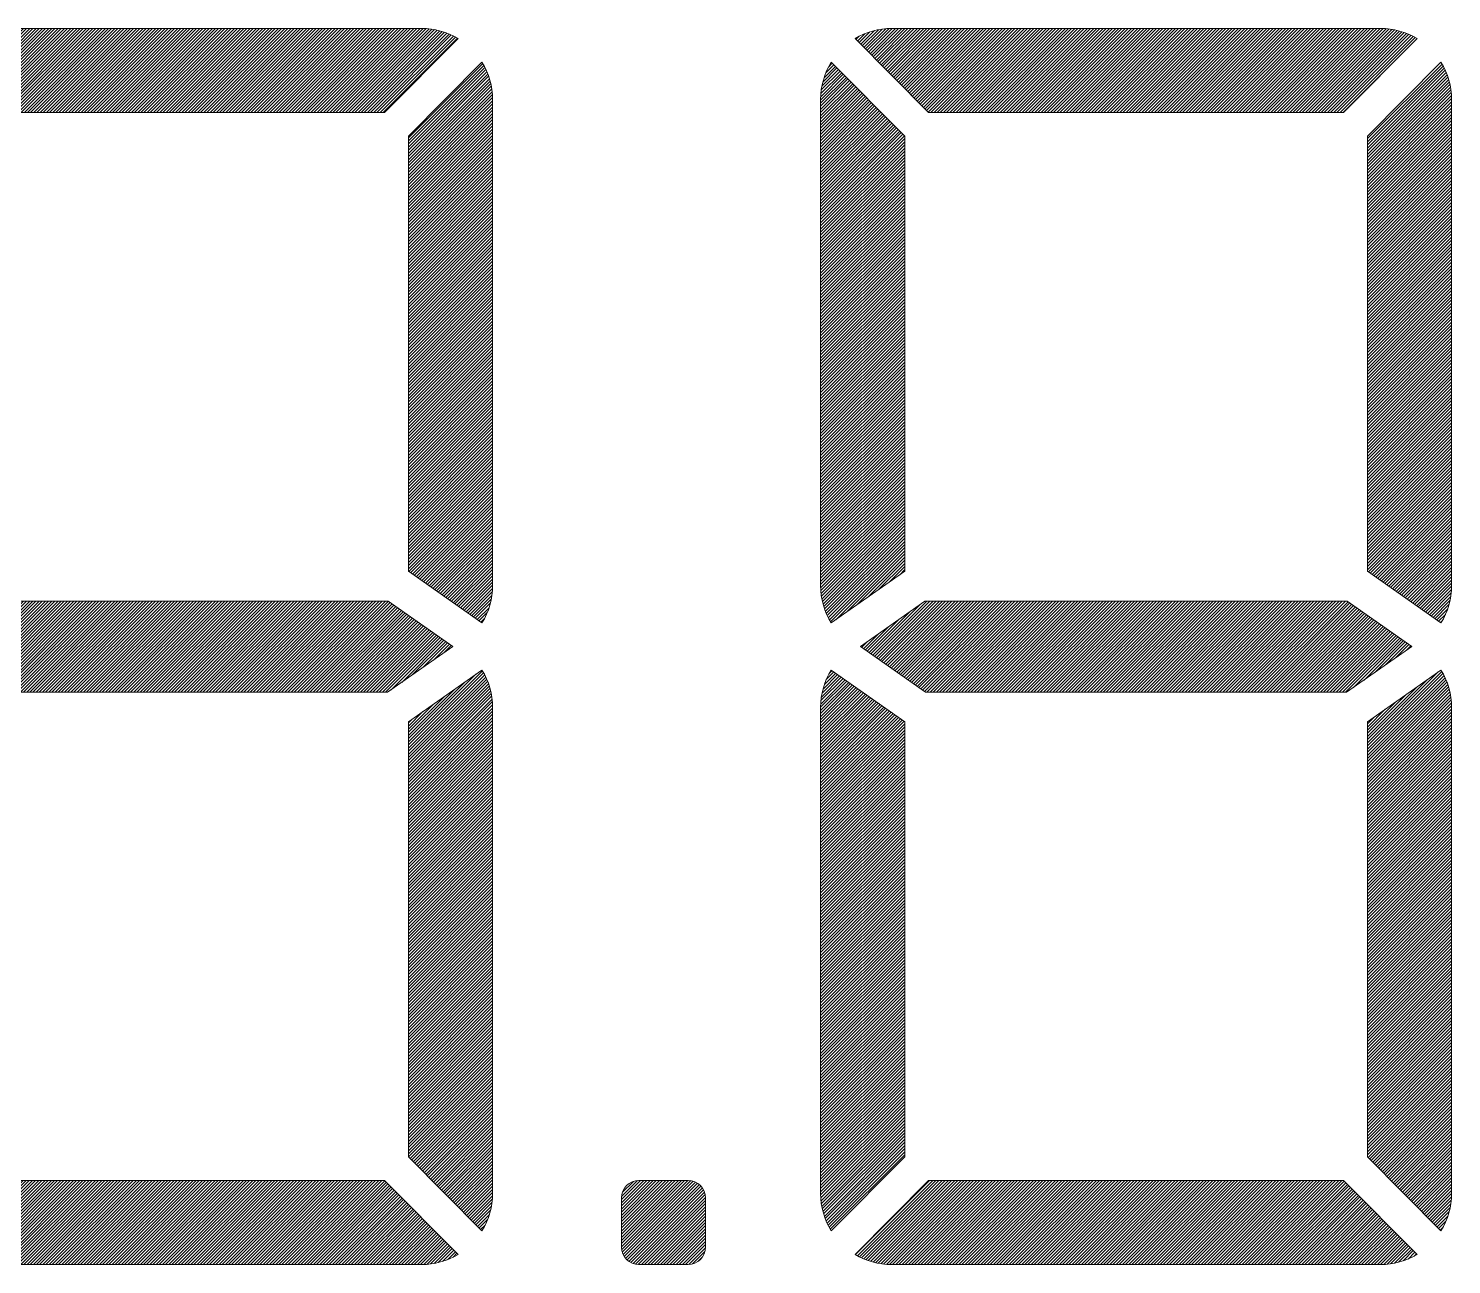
# Model space of a CAD drawing. Header units: millimetres. Extents: x 1946 to 4611, y 2266 to 2855.
# Drawn here: x 2730.28 to 2752.61, y 2717.33 to 2736.73 of the extents above; entities that cross this region are included whole.
import ezdxf

# ---------------------------------------------------------------- set-up
doc = ezdxf.new("R2010")
doc.units = ezdxf.units.MM
doc.layers.add('05___PRT_ALL_DTM_CSYS', color=7, linetype='Continuous')

msp = doc.modelspace()

# ---------------------------------------------------------------- hatches: boundary and pattern name
at = {"layer": '05___PRT_ALL_DTM_CSYS'}
h = msp.add_hatch(dxfattribs=at)
h.set_pattern_fill('ANSI31', color=256, scale=0.011)
h.set_pattern_definition([(45, (-1382.970058, 4268.012312), (-0.02469570433, 0.02469570433), [])])
h.paths.add_polyline_path([(2720.43501, 2735.41073), (2723.9236, 2735.41073), (2725.07749, 2736.57175, 0.13606306), (2724.50408, 2736.73073), (2720.43501, 2736.73073), (2716.8312, 2736.73073, 0.13606306), (2716.25779, 2736.57175), (2717.41168, 2735.41073)])
h.paths.add_polyline_path([(2717.0377, 2735.04063), (2715.88351, 2736.2019, 0.1390936), (2715.71764, 2735.61717), (2715.71764, 2727.98272, 0.1390936), (2715.88351, 2727.39799), (2717.03773, 2728.20964)])
h.paths.add_polyline_path([(2725.61764, 2735.61717, 0.1390936), (2725.45177, 2736.2019), (2724.29758, 2735.04063), (2724.29755, 2728.20964), (2725.45177, 2727.39799, 0.1390936), (2725.61764, 2727.98272)])
h.paths.add_polyline_path([(2720.43501, 2727.74007), (2717.35376, 2727.74007), (2716.3418, 2727.02845), (2717.36341, 2726.31005), (2720.43501, 2726.31005), (2723.97187, 2726.31005), (2724.99348, 2727.02845), (2723.98151, 2727.74007)])
h.paths.add_polyline_path([(2715.71764, 2718.43973, 0.1390936), (2715.88351, 2717.855), (2717.0377, 2719.01627), (2717.03773, 2725.84726), (2715.88351, 2726.65891, 0.1390936), (2715.71764, 2726.07418)])
h.paths.add_polyline_path([(2720.43501, 2718.64617), (2717.41168, 2718.64617), (2716.25779, 2717.48515, 0.13606306), (2716.8312, 2717.32617), (2720.43501, 2717.32617), (2724.50408, 2717.32617, 0.13606306), (2725.07749, 2717.48515), (2723.9236, 2718.64617)])
h.paths.add_polyline_path([(2725.61764, 2726.07418, 0.1390936), (2725.45177, 2726.65891), (2724.29755, 2725.84726), (2724.29758, 2719.01627), (2725.45177, 2717.855, 0.1390936), (2725.61764, 2718.43973)])
h.paths.add_polyline_path([(2732.37586, 2735.41073), (2735.86446, 2735.41073), (2737.01834, 2736.57175, 0.13606306), (2736.44493, 2736.73073), (2732.37586, 2736.73073), (2728.77206, 2736.73073, 0.13606306), (2728.19865, 2736.57175), (2729.35253, 2735.41073)])
h.paths.add_polyline_path([(2728.97855, 2735.04063), (2727.82437, 2736.2019, 0.1390936), (2727.65849, 2735.61717), (2727.65849, 2727.98272, 0.1390936), (2727.82437, 2727.39799), (2728.97858, 2728.20964)])
h.paths.add_polyline_path([(2732.37586, 2727.74007), (2729.29462, 2727.74007), (2728.28266, 2727.02845), (2729.30426, 2726.31005), (2732.37586, 2726.31005), (2735.91272, 2726.31005), (2736.93433, 2727.02845), (2735.92237, 2727.74007)])
h.paths.add_polyline_path([(2736.2384, 2728.20964), (2737.39262, 2727.39799, 0.1390936), (2737.55849, 2727.98272), (2737.55849, 2735.61717, 0.1390936), (2737.39262, 2736.2019), (2736.23843, 2735.04063)])
h.paths.add_polyline_path([(2736.23843, 2719.01627), (2737.39262, 2717.855, 0.1390936), (2737.55849, 2718.43973), (2737.55849, 2726.07418, 0.1390936), (2737.39262, 2726.65891), (2736.2384, 2725.84726)])
h.paths.add_polyline_path([(2732.37586, 2718.64617), (2729.35253, 2718.64617), (2728.19865, 2717.48515, 0.13606306), (2728.77206, 2717.32617), (2732.37586, 2717.32617), (2736.44493, 2717.32617, 0.13606306), (2737.01834, 2717.48515), (2735.86446, 2718.64617)])
h.paths.add_polyline_path([(2728.97858, 2725.84726), (2727.82437, 2726.65891, 0.1390936), (2727.65849, 2726.07418), (2727.65849, 2718.43973, 0.1390936), (2727.82437, 2717.855), (2728.97855, 2719.01627)])
h.paths.add_polyline_path([(2747.42469, 2735.41073), (2750.91328, 2735.41073), (2752.06717, 2736.57175, 0.13606306), (2751.49375, 2736.73073), (2747.42469, 2736.73073), (2743.82088, 2736.73073, 0.13606306), (2743.24747, 2736.57175), (2744.40135, 2735.41073)])
h.paths.add_polyline_path([(2744.02738, 2735.04063), (2742.87319, 2736.2019, 0.1390936), (2742.70732, 2735.61717), (2742.70732, 2727.98272, 0.1390936), (2742.87319, 2727.39799), (2744.02741, 2728.20964)])
h.paths.add_polyline_path([(2751.28723, 2728.20964), (2752.44144, 2727.39799, 0.1390936), (2752.60732, 2727.98272), (2752.60732, 2735.61717, 0.1390936), (2752.44144, 2736.2019), (2751.28726, 2735.04063)])
h.paths.add_polyline_path([(2750.96155, 2726.31005), (2751.98315, 2727.02845), (2750.97119, 2727.74007), (2747.42469, 2727.74007), (2744.34344, 2727.74007), (2743.33148, 2727.02845), (2744.35309, 2726.31005), (2747.42469, 2726.31005)])
h.paths.add_polyline_path([(2744.02741, 2725.84726), (2742.87319, 2726.65891, 0.1390936), (2742.70732, 2726.07418), (2742.70732, 2718.43973, 0.1390936), (2742.87319, 2717.855), (2744.02738, 2719.01627)])
h.paths.add_polyline_path([(2744.40135, 2718.64617), (2743.24747, 2717.48515, 0.13606306), (2743.82088, 2717.32617), (2747.42469, 2717.32617), (2751.49375, 2717.32617, 0.13606306), (2752.06717, 2717.48515), (2750.91328, 2718.64617), (2747.42469, 2718.64617)])
h.paths.add_polyline_path([(2751.28726, 2719.01627), (2752.44144, 2717.855, 0.1390936), (2752.60732, 2718.43973), (2752.60732, 2726.07418, 0.1390936), (2752.44144, 2726.65891), (2751.28723, 2725.84726)])
at = {"layer": '05___PRT_ALL_DTM_CSYS', "lineweight": 0}
h = msp.add_hatch(dxfattribs=at)
h.set_pattern_fill('ANSI31', color=256, scale=0.011)
h.set_pattern_definition([(45, (491.101126, 3075.805665), (-0.02469570433, 0.02469570433), [])])
edge = h.paths.add_edge_path()
edge.add_line((2740.90112, 2717.60132), (2740.90112, 2718.37132))
edge.add_arc((2740.62612, 2718.37132), 0.275, 0, 90)
edge.add_line((2740.62612, 2718.64632), (2739.85612, 2718.64632))
edge.add_arc((2739.85612, 2718.37132), 0.275, 90, 180)
edge.add_line((2739.58112, 2718.37132), (2739.58112, 2717.60132))
edge.add_arc((2739.85612, 2717.60132), 0.275, 180, 270)
edge.add_line((2739.85612, 2717.32632), (2740.62612, 2717.32632))
edge.add_arc((2740.62612, 2717.60132), 0.275, 270, 360)

# ---------------------------------------------------------------- linework, layer by layer
for points in [[(2728.77206, 2736.73073, 0.13606306), (2728.19865, 2736.57175), (2729.35253, 2735.41073), (2735.86446, 2735.41073), (2737.01834, 2736.57175, 0.13606306), (2736.44493, 2736.73073)], [(2747.42469, 2736.73073), (2751.49375, 2736.73073, -0.13606306), (2752.06717, 2736.57175), (2750.91328, 2735.41073), (2747.42469, 2735.41073), (2744.40135, 2735.41073), (2743.24747, 2736.57175, -0.13606306), (2743.82088, 2736.73073)], [(2737.55849, 2727.98272, -0.1390936), (2737.39262, 2727.39799), (2736.2384, 2728.20964), (2736.23843, 2735.04063), (2737.39262, 2736.2019, -0.1390936), (2737.55849, 2735.61717)], [(2742.70732, 2727.98272, 0.1390936), (2742.87319, 2727.39799), (2744.02741, 2728.20964), (2744.02738, 2735.04063), (2742.87319, 2736.2019, 0.1390936), (2742.70732, 2735.61717)], [(2752.60732, 2727.98272, -0.1390936), (2752.44144, 2727.39799), (2751.28723, 2728.20964), (2751.28726, 2735.04063), (2752.44144, 2736.2019, -0.1390936), (2752.60732, 2735.61717)], [(2737.55849, 2726.07418, 0.1390936), (2737.39262, 2726.65891), (2736.2384, 2725.84726), (2736.23843, 2719.01627), (2737.39262, 2717.855, 0.1390936), (2737.55849, 2718.43973)], [(2742.70732, 2726.07418, -0.1390936), (2742.87319, 2726.65891), (2744.02741, 2725.84726), (2744.02738, 2719.01627), (2742.87319, 2717.855, -0.1390936), (2742.70732, 2718.43973)], [(2752.60732, 2726.07418, 0.1390936), (2752.44144, 2726.65891), (2751.28723, 2725.84726), (2751.28726, 2719.01627), (2752.44144, 2717.855, 0.1390936), (2752.60732, 2718.43973)], [(2732.37586, 2717.32617), (2736.44493, 2717.32617, 0.13606306), (2737.01834, 2717.48515), (2735.86446, 2718.64617), (2732.37586, 2718.64617), (2729.35253, 2718.64617), (2728.19865, 2717.48515, 0.13606306), (2728.77206, 2717.32617)], [(2740.90112, 2717.60132), (2740.90112, 2718.37132, 0.41421356), (2740.62612, 2718.64632), (2739.85612, 2718.64632, 0.41421356), (2739.58112, 2718.37132), (2739.58112, 2717.60132, 0.41421356), (2739.85612, 2717.32632), (2740.62612, 2717.32632, 0.41421356)], [(2747.42469, 2717.32617), (2751.49375, 2717.32617, 0.13606306), (2752.06717, 2717.48515), (2750.91328, 2718.64617), (2747.42469, 2718.64617), (2744.40135, 2718.64617), (2743.24747, 2717.48515, 0.13606306), (2743.82088, 2717.32617)]]:
    msp.add_lwpolyline(points, format="xyb", close=True, dxfattribs=at)
for points in [[(2732.37586, 2727.74007), (2735.92237, 2727.74007), (2736.93433, 2727.02845), (2735.91272, 2726.31005), (2732.37586, 2726.31005), (2729.30426, 2726.31005), (2728.28266, 2727.02845), (2729.29462, 2727.74007)], [(2747.42469, 2727.74007), (2750.97119, 2727.74007), (2751.98315, 2727.02845), (2750.96155, 2726.31005), (2747.42469, 2726.31005), (2744.35309, 2726.31005), (2743.33148, 2727.02845), (2744.34344, 2727.74007)]]:
    msp.add_lwpolyline(points, close=True, dxfattribs=at)

doc.saveas('drawing.dxf')
